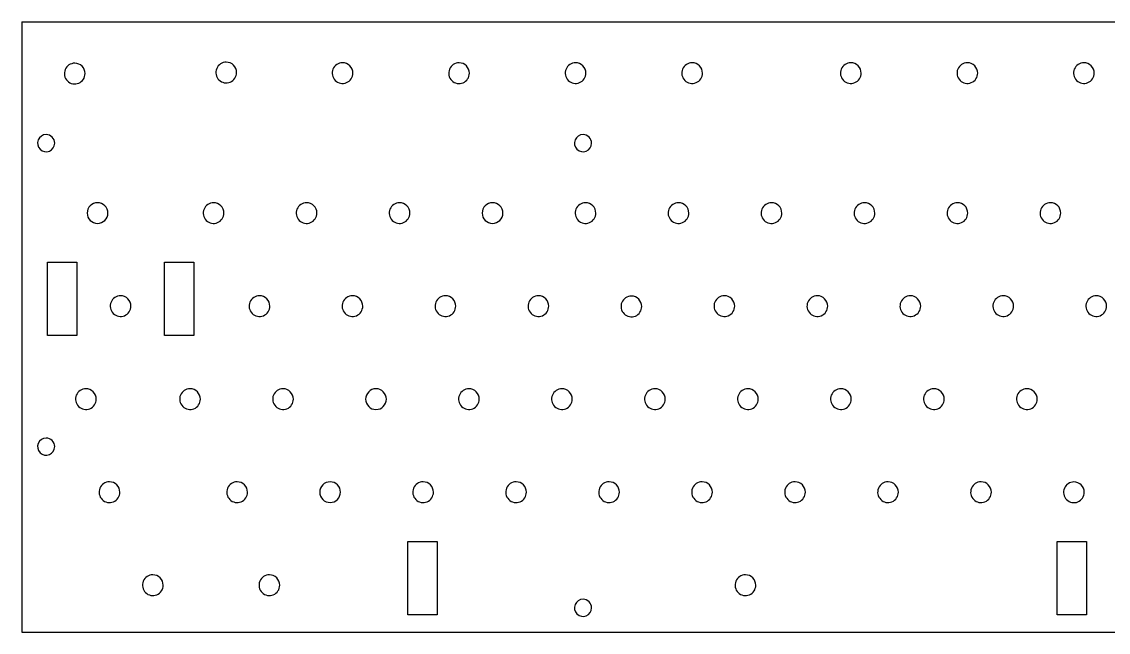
# Model space of a CAD drawing. Header units: millimetres. Extents: x 0 to 450, y 0 to 125.
# Drawn here: x 0.1 to 222.7, y 0.1 to 125.1 of the extents above; entities that cross this region are included whole.
import ezdxf

# ---------------------------------------------------------------- set-up
doc = ezdxf.new("R2010")
doc.units = ezdxf.units.MM
doc.layers.get('0').update_dxf_attribs({"linetype": 'CONTINUOUS'})

msp = doc.modelspace()

# ---------------------------------------------------------------- linework, layer by layer
at = {"color": 7}
for points in [[(0.075, 125.0708), (0.075, 0.0708)], [(0.075, 125.0708), (450.075, 125.0708)], [(0.075, 0.0708), (450.075, 0.0708)]]:
    msp.add_lwpolyline(points, dxfattribs=at)
for points in [[(10.9338, 116.5805)], [(41.9822, 116.7937)], [(65.7978, 116.6785)], [(89.6738, 116.6505)], [(113.5498, 116.6785)], [(137.4258, 116.6785)], [(169.9318, 116.6785)], [(193.8138, 116.6785)], [(217.6898, 116.6785)], [(5.075, 101.9592)], [(115.075, 101.9592)], [(15.6038, 88.0217)], [(39.3818, 88.0217)], [(58.4318, 88.0217)], [(77.4818, 88.0217)], [(96.5318, 88.0217)], [(115.5818, 88.0217)], [(134.6318, 88.0217)], [(153.6818, 88.0217)], [(172.7318, 88.0217)], [(191.7818, 88.0217)], [(210.8318, 88.0217)], [(5.3318, 75.8504), (11.3318, 75.8504), (11.3318, 60.8504), (5.3318, 60.8504)], [(29.3318, 75.8504), (35.3318, 75.8504), (35.3318, 60.8504), (29.3318, 60.8504)], [(20.3318, 68.9717)], [(48.7798, 68.9717)], [(67.8298, 68.9717)], [(86.8798, 68.9717)], [(105.9298, 68.9717)], [(124.9798, 68.8929)], [(144.0298, 68.9717)], [(163.0798, 68.9717)], [(182.1298, 68.9717)], [(201.1798, 68.9717)], [(220.2298, 68.9717)], [(13.2198, 49.9217)], [(34.5558, 49.9217)], [(53.6058, 49.9217)], [(72.6558, 49.9217)], [(91.7058, 49.9217)], [(110.7558, 49.9217)], [(129.8058, 49.9217)], [(148.8558, 49.9217)], [(167.9058, 49.9217)], [(186.9558, 49.9217)], [(206.0058, 49.9217)], [(5.075, 39.8208)], [(18.0458, 30.8717)], [(44.2078, 30.8717)], [(63.2578, 30.8717)], [(82.3078, 30.8717)], [(101.3578, 30.8717)], [(120.4078, 30.8717)], [(139.4578, 30.8717)], [(158.5078, 30.8717)], [(177.5578, 30.8717)], [(196.6118, 30.8697)], [(215.6518, 30.8497)], [(79.1996, 18.6254), (85.1996, 18.6254), (85.1996, 3.6254), (79.1996, 3.6254)], [(212.1995, 18.6254), (218.1995, 18.6254), (218.1995, 3.6254), (212.1995, 3.6254)], [(26.9358, 11.8217)], [(50.8118, 11.8217)], [(148.3478, 11.8217)], [(115.075, 6.8208)]]:
    msp.add_lwpolyline(points, close=True, dxfattribs=at)
for points in [[(10.9338, 116.5805), (10.075814, 116.5805), (9.302311, 116.063662), (8.973974, 115.270986)], [(12.433786, 115.959186), (12.035965, 116.357007), (11.496404, 116.5805), (10.9338, 116.5805)], [(13.0551, 114.4592), (13.0551, 115.021804), (12.831607, 115.561365), (12.433786, 115.959186)], [(41.9822, 116.7937), (41.124214, 116.7937), (40.350711, 116.276862), (40.022374, 115.484186)], [(43.482186, 116.172386), (43.084365, 116.570207), (42.544804, 116.7937), (41.9822, 116.7937)], [(44.1035, 114.6724), (44.1035, 115.235004), (43.880007, 115.774565), (43.482186, 116.172386)], [(65.7978, 116.6785), (64.939814, 116.6785), (64.166311, 116.161662), (63.837974, 115.368986)], [(67.297786, 116.057186), (66.899965, 116.455007), (66.360404, 116.6785), (65.7978, 116.6785)], [(67.9191, 114.5572), (67.9191, 115.119804), (67.695607, 115.659365), (67.297786, 116.057186)], [(89.6738, 116.6505), (88.815814, 116.6505), (88.042311, 116.133662), (87.713974, 115.340986)], [(91.173786, 116.029186), (90.775965, 116.427007), (90.236404, 116.6505), (89.6738, 116.6505)], [(91.7951, 114.5292), (91.7951, 115.091804), (91.571607, 115.631365), (91.173786, 116.029186)], [(113.5498, 116.6785), (112.691814, 116.6785), (111.918311, 116.161662), (111.589974, 115.368986)], [(115.049786, 116.057186), (114.651965, 116.455007), (114.112404, 116.6785), (113.5498, 116.6785)], [(115.6711, 114.5572), (115.6711, 115.119804), (115.447607, 115.659365), (115.049786, 116.057186)], [(137.4258, 116.6785), (136.567814, 116.6785), (135.794311, 116.161662), (135.465974, 115.368986)], [(138.925786, 116.057186), (138.527965, 116.455007), (137.988404, 116.6785), (137.4258, 116.6785)], [(139.5471, 114.5572), (139.5471, 115.119804), (139.323607, 115.659365), (138.925786, 116.057186)], [(169.9318, 116.6785), (169.073814, 116.6785), (168.300311, 116.161662), (167.971974, 115.368986)], [(171.431786, 116.057186), (171.033965, 116.455007), (170.494404, 116.6785), (169.9318, 116.6785)], [(172.0531, 114.5572), (172.0531, 115.119804), (171.829607, 115.659365), (171.431786, 116.057186)], [(193.8138, 116.6785), (192.955814, 116.6785), (192.182311, 116.161662), (191.853974, 115.368986)], [(195.313786, 116.057186), (194.915965, 116.455007), (194.376404, 116.6785), (193.8138, 116.6785)], [(195.9351, 114.5572), (195.9351, 115.119804), (195.711607, 115.659365), (195.313786, 116.057186)], [(217.6898, 116.6785), (216.831814, 116.6785), (216.058311, 116.161662), (215.729974, 115.368986)], [(219.189786, 116.057186), (218.791965, 116.455007), (218.252404, 116.6785), (217.6898, 116.6785)], [(219.8111, 114.5572), (219.8111, 115.119804), (219.587607, 115.659365), (219.189786, 116.057186)], [(8.973974, 115.270986), (8.645637, 114.478311), (8.827127, 113.565902), (9.433814, 112.959214)], [(11.745586, 112.499374), (12.538262, 112.827711), (13.0551, 113.601214), (13.0551, 114.4592)], [(40.022374, 115.484186), (39.694037, 114.691511), (39.875527, 113.779102), (40.482214, 113.172414)], [(42.793986, 112.712574), (43.586662, 113.040911), (44.1035, 113.814414), (44.1035, 114.6724)], [(63.837974, 115.368986), (63.509637, 114.576311), (63.691127, 113.663902), (64.297814, 113.057214)], [(66.609586, 112.597374), (67.402262, 112.925711), (67.9191, 113.699214), (67.9191, 114.5572)], [(87.713974, 115.340986), (87.385637, 114.548311), (87.567127, 113.635902), (88.173814, 113.029214)], [(90.485586, 112.569374), (91.278262, 112.897711), (91.7951, 113.671214), (91.7951, 114.5292)], [(111.589974, 115.368986), (111.261637, 114.576311), (111.443127, 113.663902), (112.049814, 113.057214)], [(114.361586, 112.597374), (115.154262, 112.925711), (115.6711, 113.699214), (115.6711, 114.5572)], [(135.465974, 115.368986), (135.137637, 114.576311), (135.319127, 113.663902), (135.925814, 113.057214)], [(138.237586, 112.597374), (139.030262, 112.925711), (139.5471, 113.699214), (139.5471, 114.5572)], [(167.971974, 115.368986), (167.643637, 114.576311), (167.825127, 113.663902), (168.431814, 113.057214)], [(170.743586, 112.597374), (171.536262, 112.925711), (172.0531, 113.699214), (172.0531, 114.5572)], [(191.853974, 115.368986), (191.525637, 114.576311), (191.707127, 113.663902), (192.313814, 113.057214)], [(194.625586, 112.597374), (195.418262, 112.925711), (195.9351, 113.699214), (195.9351, 114.5572)], [(215.729974, 115.368986), (215.401637, 114.576311), (215.583127, 113.663902), (216.189814, 113.057214)], [(218.501586, 112.597374), (219.294262, 112.925711), (219.8111, 113.699214), (219.8111, 114.5572)], [(9.433814, 112.959214), (10.040502, 112.352527), (10.952911, 112.171037), (11.745586, 112.499374)], [(40.482214, 113.172414), (41.088902, 112.565727), (42.001311, 112.384237), (42.793986, 112.712574)], [(64.297814, 113.057214), (64.904502, 112.450527), (65.816911, 112.269037), (66.609586, 112.597374)], [(88.173814, 113.029214), (88.780502, 112.422527), (89.692911, 112.241037), (90.485586, 112.569374)], [(112.049814, 113.057214), (112.656502, 112.450527), (113.568911, 112.269037), (114.361586, 112.597374)], [(135.925814, 113.057214), (136.532502, 112.450527), (137.444911, 112.269037), (138.237586, 112.597374)], [(168.431814, 113.057214), (169.038502, 112.450527), (169.950911, 112.269037), (170.743586, 112.597374)], [(192.313814, 113.057214), (192.920502, 112.450527), (193.832911, 112.269037), (194.625586, 112.597374)], [(216.189814, 113.057214), (216.796502, 112.450527), (217.708911, 112.269037), (218.501586, 112.597374)], [(3.458211, 100.878896), (3.187344, 100.224966), (3.337067, 99.47226), (3.837563, 98.971763)], [(5.075, 101.9592), (4.367191, 101.9592), (3.729078, 101.532826), (3.458211, 100.878896)], [(6.312437, 101.446637), (5.984248, 101.774826), (5.539129, 101.9592), (5.075, 101.9592)], [(5.744696, 98.592411), (6.398626, 98.863278), (6.825, 99.501391), (6.825, 100.2092)], [(6.825, 100.2092), (6.825, 100.673329), (6.640626, 101.118448), (6.312437, 101.446637)], [(113.458211, 100.878896), (113.187344, 100.224966), (113.337067, 99.47226), (113.837563, 98.971763)], [(115.075, 101.9592), (114.367191, 101.9592), (113.729078, 101.532826), (113.458211, 100.878896)], [(116.312437, 101.446637), (115.984248, 101.774826), (115.539129, 101.9592), (115.075, 101.9592)], [(115.744696, 98.592411), (116.398626, 98.863278), (116.825, 99.501391), (116.825, 100.2092)], [(116.825, 100.2092), (116.825, 100.673329), (116.640626, 101.118448), (116.312437, 101.446637)], [(3.837563, 98.971763), (4.33806, 98.471267), (5.090766, 98.321544), (5.744696, 98.592411)], [(113.837563, 98.971763), (114.33806, 98.471267), (115.090766, 98.321544), (115.744696, 98.592411)], [(15.6038, 88.0217), (14.432238, 88.0217), (13.4825, 87.071962), (13.4825, 85.9004)], [(17.103786, 87.400386), (16.705965, 87.798207), (16.166404, 88.0217), (15.6038, 88.0217)], [(17.7251, 85.9004), (17.7251, 86.463004), (17.501607, 87.002565), (17.103786, 87.400386)], [(39.3818, 88.0217), (38.523814, 88.0217), (37.750311, 87.504862), (37.421974, 86.712186)], [(40.881786, 87.400386), (40.483965, 87.798207), (39.944404, 88.0217), (39.3818, 88.0217)], [(41.5031, 85.9004), (41.5031, 86.463004), (41.279607, 87.002565), (40.881786, 87.400386)], [(58.4318, 88.0217), (57.573814, 88.0217), (56.800311, 87.504862), (56.471974, 86.712186)], [(60.5531, 85.9004), (60.5531, 87.071962), (59.603362, 88.0217), (58.4318, 88.0217)], [(77.4818, 88.0217), (76.623814, 88.0217), (75.850311, 87.504862), (75.521974, 86.712186)], [(78.981786, 87.400386), (78.583965, 87.798207), (78.044404, 88.0217), (77.4818, 88.0217)], [(79.6031, 85.9004), (79.6031, 86.463004), (79.379607, 87.002565), (78.981786, 87.400386)], [(96.5318, 88.0217), (95.360238, 88.0217), (94.4105, 87.071962), (94.4105, 85.9004)], [(98.031786, 87.400386), (97.633965, 87.798207), (97.094404, 88.0217), (96.5318, 88.0217)], [(98.6531, 85.9004), (98.6531, 86.463004), (98.429607, 87.002565), (98.031786, 87.400386)], [(115.5818, 88.0217), (114.723814, 88.0217), (113.950311, 87.504862), (113.621974, 86.712186)], [(117.081786, 87.400386), (116.683965, 87.798207), (116.144404, 88.0217), (115.5818, 88.0217)], [(117.7031, 85.9004), (117.7031, 86.463004), (117.479607, 87.002565), (117.081786, 87.400386)], [(134.6318, 88.0217), (133.773814, 88.0217), (133.000311, 87.504862), (132.671974, 86.712186)], [(136.7531, 85.9004), (136.7531, 87.071962), (135.803362, 88.0217), (134.6318, 88.0217)], [(153.6818, 88.0217), (152.823814, 88.0217), (152.050311, 87.504862), (151.721974, 86.712186)], [(155.181786, 87.400386), (154.783965, 87.798207), (154.244404, 88.0217), (153.6818, 88.0217)], [(155.8031, 85.9004), (155.8031, 86.463004), (155.579607, 87.002565), (155.181786, 87.400386)], [(172.7318, 88.0217), (171.873814, 88.0217), (171.100311, 87.504862), (170.771974, 86.712186)], [(174.231786, 87.400386), (173.833965, 87.798207), (173.294404, 88.0217), (172.7318, 88.0217)], [(174.8531, 85.9004), (174.8531, 86.463004), (174.629607, 87.002565), (174.231786, 87.400386)], [(191.7818, 88.0217), (190.923814, 88.0217), (190.150311, 87.504862), (189.821974, 86.712186)], [(193.281786, 87.400386), (192.883965, 87.798207), (192.344404, 88.0217), (191.7818, 88.0217)], [(193.9031, 85.9004), (193.9031, 86.463004), (193.679607, 87.002565), (193.281786, 87.400386)], [(210.8318, 88.0217), (209.973814, 88.0217), (209.200311, 87.504862), (208.871974, 86.712186)], [(212.331786, 87.400386), (211.933965, 87.798207), (211.394404, 88.0217), (210.8318, 88.0217)], [(212.9531, 85.9004), (212.9531, 86.463004), (212.729607, 87.002565), (212.331786, 87.400386)], [(13.4825, 85.9004), (13.4825, 84.728838), (14.432238, 83.7791), (15.6038, 83.7791)], [(15.6038, 83.7791), (16.775362, 83.7791), (17.7251, 84.728838), (17.7251, 85.9004)], [(37.421974, 86.712186), (37.093637, 85.919511), (37.275127, 85.007102), (37.881814, 84.400414)], [(40.193586, 83.940574), (40.986262, 84.268911), (41.5031, 85.042414), (41.5031, 85.9004)], [(56.471974, 86.712186), (56.143637, 85.919511), (56.325127, 85.007102), (56.931814, 84.400414)], [(59.243586, 83.940574), (60.036262, 84.268911), (60.5531, 85.042414), (60.5531, 85.9004)], [(75.521974, 86.712186), (75.193637, 85.919511), (75.375127, 85.007102), (75.981814, 84.400414)], [(78.293586, 83.940574), (79.086262, 84.268911), (79.6031, 85.042414), (79.6031, 85.9004)], [(94.4105, 85.9004), (94.4105, 84.728838), (95.360238, 83.7791), (96.5318, 83.7791)], [(96.5318, 83.7791), (97.703362, 83.7791), (98.6531, 84.728838), (98.6531, 85.9004)], [(113.621974, 86.712186), (113.293637, 85.919511), (113.475127, 85.007102), (114.081814, 84.400414)], [(116.393586, 83.940574), (117.186262, 84.268911), (117.7031, 85.042414), (117.7031, 85.9004)], [(132.671974, 86.712186), (132.343637, 85.919511), (132.525127, 85.007102), (133.131814, 84.400414)], [(135.443586, 83.940574), (136.236262, 84.268911), (136.7531, 85.042414), (136.7531, 85.9004)], [(151.721974, 86.712186), (151.393637, 85.919511), (151.575127, 85.007102), (152.181814, 84.400414)], [(154.493586, 83.940574), (155.286262, 84.268911), (155.8031, 85.042414), (155.8031, 85.9004)], [(170.771974, 86.712186), (170.443637, 85.919511), (170.625127, 85.007102), (171.231814, 84.400414)], [(173.543586, 83.940574), (174.336262, 84.268911), (174.8531, 85.042414), (174.8531, 85.9004)], [(189.821974, 86.712186), (189.493637, 85.919511), (189.675127, 85.007102), (190.281814, 84.400414)], [(192.593586, 83.940574), (193.386262, 84.268911), (193.9031, 85.042414), (193.9031, 85.9004)], [(208.871974, 86.712186), (208.543637, 85.919511), (208.725127, 85.007102), (209.331814, 84.400414)], [(211.643586, 83.940574), (212.436262, 84.268911), (212.9531, 85.042414), (212.9531, 85.9004)], [(37.881814, 84.400414), (38.488502, 83.793727), (39.400911, 83.612237), (40.193586, 83.940574)], [(56.931814, 84.400414), (57.538502, 83.793727), (58.450911, 83.612237), (59.243586, 83.940574)], [(75.981814, 84.400414), (76.588502, 83.793727), (77.500911, 83.612237), (78.293586, 83.940574)], [(114.081814, 84.400414), (114.688502, 83.793727), (115.600911, 83.612237), (116.393586, 83.940574)], [(133.131814, 84.400414), (133.738502, 83.793727), (134.650911, 83.612237), (135.443586, 83.940574)], [(152.181814, 84.400414), (152.788502, 83.793727), (153.700911, 83.612237), (154.493586, 83.940574)], [(171.231814, 84.400414), (171.838502, 83.793727), (172.750911, 83.612237), (173.543586, 83.940574)], [(190.281814, 84.400414), (190.888502, 83.793727), (191.800911, 83.612237), (192.593586, 83.940574)], [(209.331814, 84.400414), (209.938502, 83.793727), (210.850911, 83.612237), (211.643586, 83.940574)], [(18.371974, 67.662186), (18.043637, 66.869511), (18.225127, 65.957102), (18.831814, 65.350414)], [(20.3318, 68.9717), (19.473814, 68.9717), (18.700311, 68.454862), (18.371974, 67.662186)], [(21.831786, 68.350386), (21.433965, 68.748207), (20.894404, 68.9717), (20.3318, 68.9717)], [(21.143586, 64.890574), (21.936262, 65.218911), (22.4531, 65.992414), (22.4531, 66.8504)], [(22.4531, 66.8504), (22.4531, 67.413004), (22.229607, 67.952565), (21.831786, 68.350386)], [(46.819974, 67.662186), (46.491637, 66.869511), (46.673127, 65.957102), (47.279814, 65.350414)], [(48.7798, 68.9717), (47.921814, 68.9717), (47.148311, 68.454862), (46.819974, 67.662186)], [(50.279786, 68.350386), (49.881965, 68.748207), (49.342404, 68.9717), (48.7798, 68.9717)], [(49.591586, 64.890574), (50.384262, 65.218911), (50.9011, 65.992414), (50.9011, 66.8504)], [(50.9011, 66.8504), (50.9011, 67.413004), (50.677607, 67.952565), (50.279786, 68.350386)], [(65.869974, 67.662186), (65.541637, 66.869511), (65.723127, 65.957102), (66.329814, 65.350414)], [(67.8298, 68.9717), (66.971814, 68.9717), (66.198311, 68.454862), (65.869974, 67.662186)], [(69.329786, 68.350386), (68.931965, 68.748207), (68.392404, 68.9717), (67.8298, 68.9717)], [(68.641586, 64.890574), (69.434262, 65.218911), (69.9511, 65.992414), (69.9511, 66.8504)], [(69.9511, 66.8504), (69.9511, 67.413004), (69.727607, 67.952565), (69.329786, 68.350386)], [(84.919974, 67.662186), (84.591637, 66.869511), (84.773127, 65.957102), (85.379814, 65.350414)], [(86.8798, 68.9717), (86.021814, 68.9717), (85.248311, 68.454862), (84.919974, 67.662186)], [(88.379786, 68.350386), (87.981965, 68.748207), (87.442404, 68.9717), (86.8798, 68.9717)], [(87.691586, 64.890574), (88.484262, 65.218911), (89.0011, 65.992414), (89.0011, 66.8504)], [(89.0011, 66.8504), (89.0011, 67.413004), (88.777607, 67.952565), (88.379786, 68.350386)], [(103.969974, 67.662186), (103.641637, 66.869511), (103.823127, 65.957102), (104.429814, 65.350414)], [(105.9298, 68.9717), (105.071814, 68.9717), (104.298311, 68.454862), (103.969974, 67.662186)], [(107.429786, 68.350386), (107.031965, 68.748207), (106.492404, 68.9717), (105.9298, 68.9717)], [(106.741586, 64.890574), (107.534262, 65.218911), (108.0511, 65.992414), (108.0511, 66.8504)], [(108.0511, 66.8504), (108.0511, 67.413004), (107.827607, 67.952565), (107.429786, 68.350386)], [(123.019974, 67.583386), (122.691637, 66.790711), (122.873127, 65.878302), (123.479814, 65.271614)], [(124.9798, 68.8929), (124.121814, 68.8929), (123.348311, 68.376062), (123.019974, 67.583386)], [(126.479786, 68.271586), (126.081965, 68.669407), (125.542404, 68.8929), (124.9798, 68.8929)], [(127.1011, 66.7716), (127.1011, 67.334204), (126.877607, 67.873765), (126.479786, 68.271586)], [(142.069974, 67.662186), (141.741637, 66.869511), (141.923127, 65.957102), (142.529814, 65.350414)], [(144.0298, 68.9717), (143.171814, 68.9717), (142.398311, 68.454862), (142.069974, 67.662186)], [(145.529786, 68.350386), (145.131965, 68.748207), (144.592404, 68.9717), (144.0298, 68.9717)], [(144.841586, 64.890574), (145.634262, 65.218911), (146.1511, 65.992414), (146.1511, 66.8504)], [(146.1511, 66.8504), (146.1511, 67.413004), (145.927607, 67.952565), (145.529786, 68.350386)], [(161.119974, 67.662186), (160.791637, 66.869511), (160.973127, 65.957102), (161.579814, 65.350414)], [(163.0798, 68.9717), (162.221814, 68.9717), (161.448311, 68.454862), (161.119974, 67.662186)], [(164.579786, 68.350386), (164.181965, 68.748207), (163.642404, 68.9717), (163.0798, 68.9717)], [(163.891586, 64.890574), (164.684262, 65.218911), (165.2011, 65.992414), (165.2011, 66.8504)], [(165.2011, 66.8504), (165.2011, 67.413004), (164.977607, 67.952565), (164.579786, 68.350386)], [(180.169974, 67.662186), (179.841637, 66.869511), (180.023127, 65.957102), (180.629814, 65.350414)], [(182.1298, 68.9717), (181.271814, 68.9717), (180.498311, 68.454862), (180.169974, 67.662186)], [(183.629786, 68.350386), (183.231965, 68.748207), (182.692404, 68.9717), (182.1298, 68.9717)], [(182.941586, 64.890574), (183.734262, 65.218911), (184.2511, 65.992414), (184.2511, 66.8504)], [(184.2511, 66.8504), (184.2511, 67.413004), (184.027607, 67.952565), (183.629786, 68.350386)], [(199.219974, 67.662186), (198.891637, 66.869511), (199.073127, 65.957102), (199.679814, 65.350414)], [(201.1798, 68.9717), (200.321814, 68.9717), (199.548311, 68.454862), (199.219974, 67.662186)], [(202.679786, 68.350386), (202.281965, 68.748207), (201.742404, 68.9717), (201.1798, 68.9717)], [(201.991586, 64.890574), (202.784262, 65.218911), (203.3011, 65.992414), (203.3011, 66.8504)], [(203.3011, 66.8504), (203.3011, 67.413004), (203.077607, 67.952565), (202.679786, 68.350386)], [(218.269974, 67.662186), (217.941637, 66.869511), (218.123127, 65.957102), (218.729814, 65.350414)], [(220.2298, 68.9717), (219.371814, 68.9717), (218.598311, 68.454862), (218.269974, 67.662186)], [(221.729786, 68.350386), (221.331965, 68.748207), (220.792404, 68.9717), (220.2298, 68.9717)], [(221.041586, 64.890574), (221.834262, 65.218911), (222.3511, 65.992414), (222.3511, 66.8504)], [(222.3511, 66.8504), (222.3511, 67.413004), (222.127607, 67.952565), (221.729786, 68.350386)], [(18.831814, 65.350414), (19.438502, 64.743727), (20.350911, 64.562237), (21.143586, 64.890574)], [(47.279814, 65.350414), (47.886502, 64.743727), (48.798911, 64.562237), (49.591586, 64.890574)], [(66.329814, 65.350414), (66.936502, 64.743727), (67.848911, 64.562237), (68.641586, 64.890574)], [(85.379814, 65.350414), (85.986502, 64.743727), (86.898911, 64.562237), (87.691586, 64.890574)], [(104.429814, 65.350414), (105.036502, 64.743727), (105.948911, 64.562237), (106.741586, 64.890574)], [(123.479814, 65.271614), (124.086502, 64.664927), (124.998911, 64.483437), (125.791586, 64.811774)], [(125.791586, 64.811774), (126.584262, 65.140111), (127.1011, 65.913614), (127.1011, 66.7716)], [(142.529814, 65.350414), (143.136502, 64.743727), (144.048911, 64.562237), (144.841586, 64.890574)], [(161.579814, 65.350414), (162.186502, 64.743727), (163.098911, 64.562237), (163.891586, 64.890574)], [(180.629814, 65.350414), (181.236502, 64.743727), (182.148911, 64.562237), (182.941586, 64.890574)], [(199.679814, 65.350414), (200.286502, 64.743727), (201.198911, 64.562237), (201.991586, 64.890574)], [(218.729814, 65.350414), (219.336502, 64.743727), (220.248911, 64.562237), (221.041586, 64.890574)], [(13.2198, 49.9217), (12.361814, 49.9217), (11.588311, 49.404862), (11.259974, 48.612186)], [(14.719786, 49.300386), (14.321965, 49.698207), (13.782404, 49.9217), (13.2198, 49.9217)], [(15.3411, 47.8004), (15.3411, 48.363004), (15.117607, 48.902565), (14.719786, 49.300386)], [(34.5558, 49.9217), (33.697814, 49.9217), (32.924311, 49.404862), (32.595974, 48.612186)], [(36.6771, 47.8004), (36.6771, 48.971962), (35.727362, 49.9217), (34.5558, 49.9217)], [(53.6058, 49.9217), (52.747814, 49.9217), (51.974311, 49.404862), (51.645974, 48.612186)], [(55.105786, 49.300386), (54.707965, 49.698207), (54.168404, 49.9217), (53.6058, 49.9217)], [(55.7271, 47.8004), (55.7271, 48.363004), (55.503607, 48.902565), (55.105786, 49.300386)], [(72.6558, 49.9217), (71.484238, 49.9217), (70.5345, 48.971962), (70.5345, 47.8004)], [(74.155786, 49.300386), (73.757965, 49.698207), (73.218404, 49.9217), (72.6558, 49.9217)], [(74.7771, 47.8004), (74.7771, 48.363004), (74.553607, 48.902565), (74.155786, 49.300386)], [(91.7058, 49.9217), (90.847814, 49.9217), (90.074311, 49.404862), (89.745974, 48.612186)], [(93.205786, 49.300386), (92.807965, 49.698207), (92.268404, 49.9217), (91.7058, 49.9217)], [(93.8271, 47.8004), (93.8271, 48.363004), (93.603607, 48.902565), (93.205786, 49.300386)], [(110.7558, 49.9217), (109.897814, 49.9217), (109.124311, 49.404862), (108.795974, 48.612186)], [(112.255786, 49.300386), (111.857965, 49.698207), (111.318404, 49.9217), (110.7558, 49.9217)], [(112.8771, 47.8004), (112.8771, 48.363004), (112.653607, 48.902565), (112.255786, 49.300386)], [(129.8058, 49.9217), (128.947814, 49.9217), (128.174311, 49.404862), (127.845974, 48.612186)], [(131.9271, 47.8004), (131.9271, 48.971962), (130.977362, 49.9217), (129.8058, 49.9217)], [(148.8558, 49.9217), (147.997814, 49.9217), (147.224311, 49.404862), (146.895974, 48.612186)], [(150.355786, 49.300386), (149.957965, 49.698207), (149.418404, 49.9217), (148.8558, 49.9217)], [(150.9771, 47.8004), (150.9771, 48.363004), (150.753607, 48.902565), (150.355786, 49.300386)], [(167.9058, 49.9217), (167.047814, 49.9217), (166.274311, 49.404862), (165.945974, 48.612186)], [(169.405786, 49.300386), (169.007965, 49.698207), (168.468404, 49.9217), (167.9058, 49.9217)], [(170.0271, 47.8004), (170.0271, 48.363004), (169.803607, 48.902565), (169.405786, 49.300386)], [(186.9558, 49.9217), (186.097814, 49.9217), (185.324311, 49.404862), (184.995974, 48.612186)], [(188.455786, 49.300386), (188.057965, 49.698207), (187.518404, 49.9217), (186.9558, 49.9217)], [(189.0771, 47.8004), (189.0771, 48.363004), (188.853607, 48.902565), (188.455786, 49.300386)], [(206.0058, 49.9217), (205.147814, 49.9217), (204.374311, 49.404862), (204.045974, 48.612186)], [(207.505786, 49.300386), (207.107965, 49.698207), (206.568404, 49.9217), (206.0058, 49.9217)], [(208.1271, 47.8004), (208.1271, 48.363004), (207.903607, 48.902565), (207.505786, 49.300386)], [(11.259974, 48.612186), (10.931637, 47.819511), (11.113127, 46.907102), (11.719814, 46.300414)], [(14.031586, 45.840574), (14.824262, 46.168911), (15.3411, 46.942414), (15.3411, 47.8004)], [(32.595974, 48.612186), (32.267637, 47.819511), (32.449127, 46.907102), (33.055814, 46.300414)], [(35.367586, 45.840574), (36.160262, 46.168911), (36.6771, 46.942414), (36.6771, 47.8004)], [(51.645974, 48.612186), (51.317637, 47.819511), (51.499127, 46.907102), (52.105814, 46.300414)], [(54.417586, 45.840574), (55.210262, 46.168911), (55.7271, 46.942414), (55.7271, 47.8004)], [(70.5345, 47.8004), (70.5345, 46.628838), (71.484238, 45.6791), (72.6558, 45.6791)], [(72.6558, 45.6791), (73.827362, 45.6791), (74.7771, 46.628838), (74.7771, 47.8004)], [(89.745974, 48.612186), (89.417637, 47.819511), (89.599127, 46.907102), (90.205814, 46.300414)], [(92.517586, 45.840574), (93.310262, 46.168911), (93.8271, 46.942414), (93.8271, 47.8004)], [(108.795974, 48.612186), (108.467637, 47.819511), (108.649127, 46.907102), (109.255814, 46.300414)], [(111.567586, 45.840574), (112.360262, 46.168911), (112.8771, 46.942414), (112.8771, 47.8004)], [(127.845974, 48.612186), (127.517637, 47.819511), (127.699127, 46.907102), (128.305814, 46.300414)], [(130.617586, 45.840574), (131.410262, 46.168911), (131.9271, 46.942414), (131.9271, 47.8004)], [(146.895974, 48.612186), (146.567637, 47.819511), (146.749127, 46.907102), (147.355814, 46.300414)], [(149.667586, 45.840574), (150.460262, 46.168911), (150.9771, 46.942414), (150.9771, 47.8004)], [(165.945974, 48.612186), (165.617637, 47.819511), (165.799127, 46.907102), (166.405814, 46.300414)], [(168.717586, 45.840574), (169.510262, 46.168911), (170.0271, 46.942414), (170.0271, 47.8004)], [(184.995974, 48.612186), (184.667637, 47.819511), (184.849127, 46.907102), (185.455814, 46.300414)], [(187.767586, 45.840574), (188.560262, 46.168911), (189.0771, 46.942414), (189.0771, 47.8004)], [(204.045974, 48.612186), (203.717637, 47.819511), (203.899127, 46.907102), (204.505814, 46.300414)], [(206.817586, 45.840574), (207.610262, 46.168911), (208.1271, 46.942414), (208.1271, 47.8004)], [(11.719814, 46.300414), (12.326502, 45.693727), (13.238911, 45.512237), (14.031586, 45.840574)], [(33.055814, 46.300414), (33.662502, 45.693727), (34.574911, 45.512237), (35.367586, 45.840574)], [(52.105814, 46.300414), (52.712502, 45.693727), (53.624911, 45.512237), (54.417586, 45.840574)], [(90.205814, 46.300414), (90.812502, 45.693727), (91.724911, 45.512237), (92.517586, 45.840574)], [(109.255814, 46.300414), (109.862502, 45.693727), (110.774911, 45.512237), (111.567586, 45.840574)], [(128.305814, 46.300414), (128.912502, 45.693727), (129.824911, 45.512237), (130.617586, 45.840574)], [(147.355814, 46.300414), (147.962502, 45.693727), (148.874911, 45.512237), (149.667586, 45.840574)], [(166.405814, 46.300414), (167.012502, 45.693727), (167.924911, 45.512237), (168.717586, 45.840574)], [(185.455814, 46.300414), (186.062502, 45.693727), (186.974911, 45.512237), (187.767586, 45.840574)], [(204.505814, 46.300414), (205.112502, 45.693727), (206.024911, 45.512237), (206.817586, 45.840574)], [(3.458211, 38.740496), (3.187344, 38.086566), (3.337067, 37.33386), (3.837563, 36.833363)], [(5.075, 39.8208), (4.367191, 39.8208), (3.729078, 39.394426), (3.458211, 38.740496)], [(6.312437, 39.308237), (5.984248, 39.636426), (5.539129, 39.8208), (5.075, 39.8208)], [(5.744696, 36.454011), (6.398626, 36.724878), (6.825, 37.362991), (6.825, 38.0708)], [(6.825, 38.0708), (6.825, 38.534929), (6.640626, 38.980048), (6.312437, 39.308237)], [(3.837563, 36.833363), (4.33806, 36.332867), (5.090766, 36.183144), (5.744696, 36.454011)], [(16.085974, 29.562186), (15.757637, 28.769511), (15.939127, 27.857102), (16.545814, 27.250414)], [(18.0458, 30.8717), (17.187814, 30.8717), (16.414311, 30.354862), (16.085974, 29.562186)], [(19.545786, 30.250386), (19.147965, 30.648207), (18.608404, 30.8717), (18.0458, 30.8717)], [(20.1671, 28.7504), (20.1671, 29.313004), (19.943607, 29.852565), (19.545786, 30.250386)], [(42.247974, 29.562186), (41.919637, 28.769511), (42.101127, 27.857102), (42.707814, 27.250414)], [(44.2078, 30.8717), (43.349814, 30.8717), (42.576311, 30.354862), (42.247974, 29.562186)], [(45.707786, 30.250386), (45.309965, 30.648207), (44.770404, 30.8717), (44.2078, 30.8717)], [(46.3291, 28.7504), (46.3291, 29.313004), (46.105607, 29.852565), (45.707786, 30.250386)], [(63.2578, 30.8717), (62.086238, 30.8717), (61.1365, 29.921962), (61.1365, 28.7504)], [(64.757786, 30.250386), (64.359965, 30.648207), (63.820404, 30.8717), (63.2578, 30.8717)], [(65.3791, 28.7504), (65.3791, 29.313004), (65.155607, 29.852565), (64.757786, 30.250386)], [(80.347974, 29.562186), (80.019637, 28.769511), (80.201127, 27.857102), (80.807814, 27.250414)], [(82.3078, 30.8717), (81.449814, 30.8717), (80.676311, 30.354862), (80.347974, 29.562186)], [(83.807786, 30.250386), (83.409965, 30.648207), (82.870404, 30.8717), (82.3078, 30.8717)], [(84.4291, 28.7504), (84.4291, 29.313004), (84.205607, 29.852565), (83.807786, 30.250386)], [(99.397974, 29.562186), (99.069637, 28.769511), (99.251127, 27.857102), (99.857814, 27.250414)], [(101.3578, 30.8717), (100.499814, 30.8717), (99.726311, 30.354862), (99.397974, 29.562186)], [(102.857786, 30.250386), (102.459965, 30.648207), (101.920404, 30.8717), (101.3578, 30.8717)], [(103.4791, 28.7504), (103.4791, 29.313004), (103.255607, 29.852565), (102.857786, 30.250386)], [(118.447974, 29.562186), (118.119637, 28.769511), (118.301127, 27.857102), (118.907814, 27.250414)], [(120.4078, 30.8717), (119.549814, 30.8717), (118.776311, 30.354862), (118.447974, 29.562186)], [(121.907786, 30.250386), (121.509965, 30.648207), (120.970404, 30.8717), (120.4078, 30.8717)], [(122.5291, 28.7504), (122.5291, 29.313004), (122.305607, 29.852565), (121.907786, 30.250386)], [(137.497974, 29.562186), (137.169637, 28.769511), (137.351127, 27.857102), (137.957814, 27.250414)], [(139.4578, 30.8717), (138.599814, 30.8717), (137.826311, 30.354862), (137.497974, 29.562186)], [(141.5791, 28.7504), (141.5791, 29.921962), (140.629362, 30.8717), (139.4578, 30.8717)], [(156.547974, 29.562186), (156.219637, 28.769511), (156.401127, 27.857102), (157.007814, 27.250414)], [(158.5078, 30.8717), (157.649814, 30.8717), (156.876311, 30.354862), (156.547974, 29.562186)], [(160.007786, 30.250386), (159.609965, 30.648207), (159.070404, 30.8717), (158.5078, 30.8717)], [(160.6291, 28.7504), (160.6291, 29.313004), (160.405607, 29.852565), (160.007786, 30.250386)], [(175.597974, 29.562186), (175.269637, 28.769511), (175.451127, 27.857102), (176.057814, 27.250414)], [(177.5578, 30.8717), (176.699814, 30.8717), (175.926311, 30.354862), (175.597974, 29.562186)], [(179.057786, 30.250386), (178.659965, 30.648207), (178.120404, 30.8717), (177.5578, 30.8717)], [(179.6791, 28.7504), (179.6791, 29.313004), (179.455607, 29.852565), (179.057786, 30.250386)], [(194.651974, 29.560186), (194.323637, 28.767511), (194.505127, 27.855102), (195.111814, 27.248414)], [(196.6118, 30.8697), (195.753814, 30.8697), (194.980311, 30.352862), (194.651974, 29.560186)], [(198.7331, 28.7484), (198.7331, 29.919962), (197.783362, 30.8697), (196.6118, 30.8697)], [(213.691974, 29.540186), (213.363637, 28.747511), (213.545127, 27.835102), (214.151814, 27.228414)], [(215.6518, 30.8497), (214.793814, 30.8497), (214.020311, 30.332862), (213.691974, 29.540186)], [(217.151786, 30.228386), (216.753965, 30.626207), (216.214404, 30.8497), (215.6518, 30.8497)], [(217.7731, 28.7284), (217.7731, 29.291004), (217.549607, 29.830565), (217.151786, 30.228386)], [(16.545814, 27.250414), (17.152502, 26.643727), (18.064911, 26.462237), (18.857586, 26.790574)], [(18.857586, 26.790574), (19.650262, 27.118911), (20.1671, 27.892414), (20.1671, 28.7504)], [(42.707814, 27.250414), (43.314502, 26.643727), (44.226911, 26.462237), (45.019586, 26.790574)], [(45.019586, 26.790574), (45.812262, 27.118911), (46.3291, 27.892414), (46.3291, 28.7504)], [(61.1365, 28.7504), (61.1365, 27.578838), (62.086238, 26.6291), (63.2578, 26.6291)], [(63.2578, 26.6291), (64.429362, 26.6291), (65.3791, 27.578838), (65.3791, 28.7504)], [(80.807814, 27.250414), (81.414502, 26.643727), (82.326911, 26.462237), (83.119586, 26.790574)], [(83.119586, 26.790574), (83.912262, 27.118911), (84.4291, 27.892414), (84.4291, 28.7504)], [(99.857814, 27.250414), (100.464502, 26.643727), (101.376911, 26.462237), (102.169586, 26.790574)], [(102.169586, 26.790574), (102.962262, 27.118911), (103.4791, 27.892414), (103.4791, 28.7504)], [(118.907814, 27.250414), (119.514502, 26.643727), (120.426911, 26.462237), (121.219586, 26.790574)], [(121.219586, 26.790574), (122.012262, 27.118911), (122.5291, 27.892414), (122.5291, 28.7504)], [(137.957814, 27.250414), (138.564502, 26.643727), (139.476911, 26.462237), (140.269586, 26.790574)], [(140.269586, 26.790574), (141.062262, 27.118911), (141.5791, 27.892414), (141.5791, 28.7504)], [(157.007814, 27.250414), (157.614502, 26.643727), (158.526911, 26.462237), (159.319586, 26.790574)], [(159.319586, 26.790574), (160.112262, 27.118911), (160.6291, 27.892414), (160.6291, 28.7504)], [(176.057814, 27.250414), (176.664502, 26.643727), (177.576911, 26.462237), (178.369586, 26.790574)], [(178.369586, 26.790574), (179.162262, 27.118911), (179.6791, 27.892414), (179.6791, 28.7504)], [(195.111814, 27.248414), (195.718502, 26.641727), (196.630911, 26.460237), (197.423586, 26.788574)], [(197.423586, 26.788574), (198.216262, 27.116911), (198.7331, 27.890414), (198.7331, 28.7484)], [(214.151814, 27.228414), (214.758502, 26.621727), (215.670911, 26.440237), (216.463586, 26.768574)], [(216.463586, 26.768574), (217.256262, 27.096911), (217.7731, 27.870414), (217.7731, 28.7284)], [(26.9358, 11.8217), (26.077814, 11.8217), (25.304311, 11.304862), (24.975974, 10.512186)], [(28.435786, 11.200386), (28.037965, 11.598207), (27.498404, 11.8217), (26.9358, 11.8217)], [(29.0571, 9.7004), (29.0571, 10.263004), (28.833607, 10.802565), (28.435786, 11.200386)], [(50.8118, 11.8217), (49.953814, 11.8217), (49.180311, 11.304862), (48.851974, 10.512186)], [(52.311786, 11.200386), (51.913965, 11.598207), (51.374404, 11.8217), (50.8118, 11.8217)], [(52.9331, 9.7004), (52.9331, 10.263004), (52.709607, 10.802565), (52.311786, 11.200386)], [(148.3478, 11.8217), (147.489814, 11.8217), (146.716311, 11.304862), (146.387974, 10.512186)], [(149.847786, 11.200386), (149.449965, 11.598207), (148.910404, 11.8217), (148.3478, 11.8217)], [(150.4691, 9.7004), (150.4691, 10.263004), (150.245607, 10.802565), (149.847786, 11.200386)], [(24.975974, 10.512186), (24.647637, 9.719511), (24.829127, 8.807102), (25.435814, 8.200414)], [(27.747586, 7.740574), (28.540262, 8.068911), (29.0571, 8.842414), (29.0571, 9.7004)], [(48.851974, 10.512186), (48.523637, 9.719511), (48.705127, 8.807102), (49.311814, 8.200414)], [(51.623586, 7.740574), (52.416262, 8.068911), (52.9331, 8.842414), (52.9331, 9.7004)], [(146.387974, 10.512186), (146.059637, 9.719511), (146.241127, 8.807102), (146.847814, 8.200414)], [(149.159586, 7.740574), (149.952262, 8.068911), (150.4691, 8.842414), (150.4691, 9.7004)], [(25.435814, 8.200414), (26.042502, 7.593727), (26.954911, 7.412237), (27.747586, 7.740574)], [(49.311814, 8.200414), (49.918502, 7.593727), (50.830911, 7.412237), (51.623586, 7.740574)], [(115.075, 6.8208), (114.367191, 6.8208), (113.729078, 6.394426), (113.458211, 5.740496)], [(116.312437, 6.308237), (115.984248, 6.636426), (115.539129, 6.8208), (115.075, 6.8208)], [(146.847814, 8.200414), (147.454502, 7.593727), (148.366911, 7.412237), (149.159586, 7.740574)], [(113.458211, 5.740496), (113.187344, 5.086566), (113.337067, 4.33386), (113.837563, 3.833363)], [(115.744696, 3.454011), (116.398626, 3.724878), (116.825, 4.362991), (116.825, 5.0708)], [(116.825, 5.0708), (116.825, 5.534929), (116.640626, 5.980048), (116.312437, 6.308237)], [(113.837563, 3.833363), (114.33806, 3.332867), (115.090766, 3.183144), (115.744696, 3.454011)]]:
    msp.add_open_spline(points, degree=3, dxfattribs=at)

doc.saveas('drawing.dxf')
